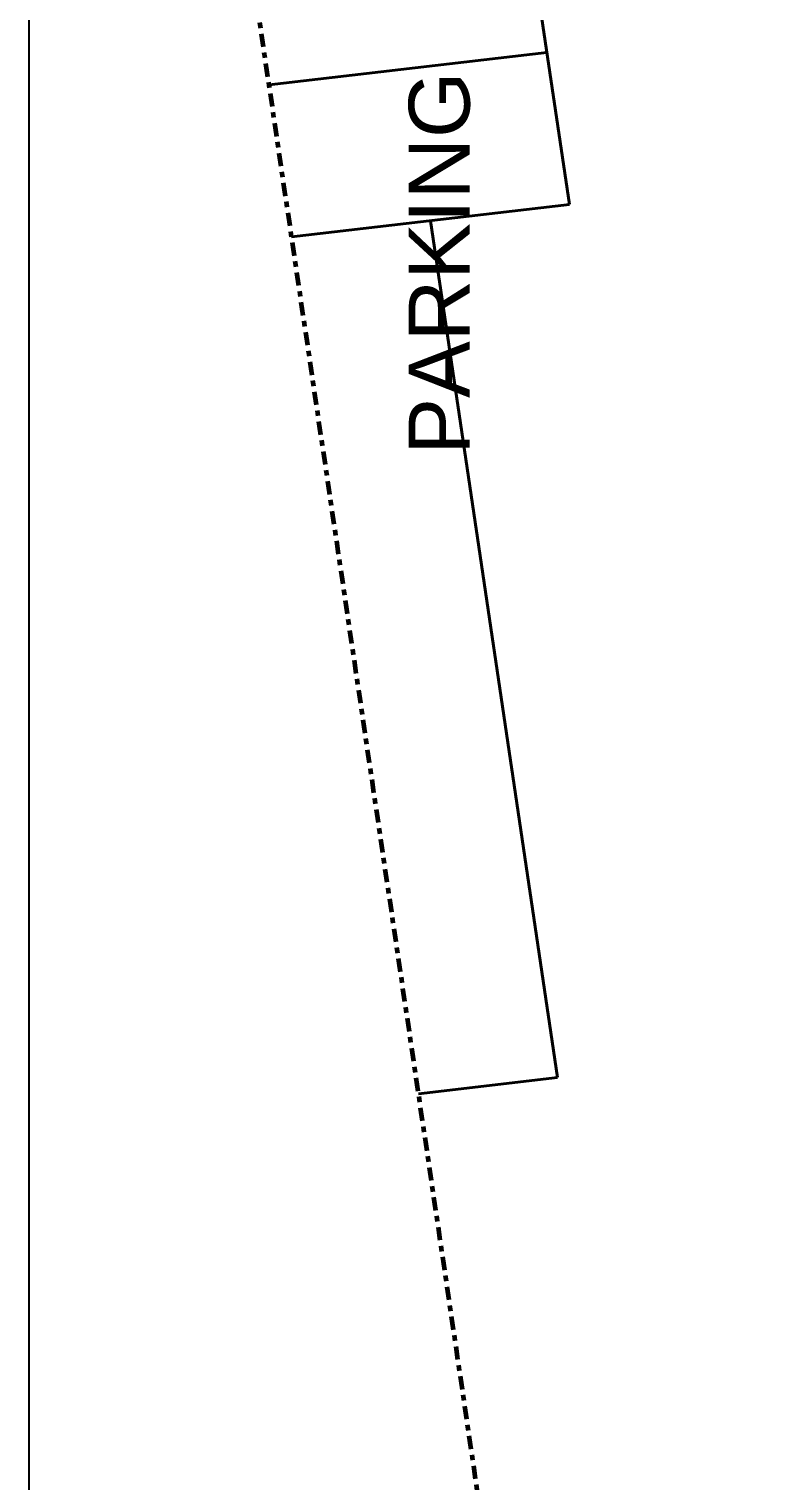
# Model space of a CAD drawing. Header units: metres. Extents: x 9 to 572, y -30 to 1114.
# Drawn here: x 305.68 to 318.81, y 19.4 to 45.4 of the extents above; entities that cross this region are included whole.
import ezdxf

# ---------------------------------------------------------------- set-up
doc = ezdxf.new("R2010")
doc.units = ezdxf.units.M
doc.header["$LTSCALE"] = 0.01
doc.header["$MEASUREMENT"] = 0
doc.linetypes.add('ACAD_ISO04W100', pattern=[30, 24, -3, 0, -3])
doc.layers.add('PARKING', color=92, linetype='Continuous', lineweight=40)
doc.layers.add('SITE BOUNDARY', color=6, linetype='ACAD_ISO04W100', lineweight=60)
doc.layers.add('STAIR', color=231, linetype='Continuous')
doc.layers.add('TEXT', color=141, linetype='Continuous')
doc.styles.get("Standard").update_dxf_attribs({"font": 'arial.ttf'})

msp = doc.modelspace()

# ---------------------------------------------------------------- linework, layer by layer
at = {"layer": 'PARKING'}
for p, q in [((315.35, 42.261), (313.702, 53.395)), ((309.979, 44.399), (314.947, 44.983)), ((310.382, 41.678), (315.35, 42.261)), ((315.137, 26.629), (312.866, 41.969)), ((315.137, 26.629), (312.866, 41.969)), ((312.653, 26.338), (315.137, 26.629))]:
    msp.add_line(p, q, dxfattribs=at)
at = {"layer": 'SITE BOUNDARY'}
msp.add_line((318.814, -15.282), (308.734, 52.811), dxfattribs=at)
at = {"layer": 'STAIR'}
msp.add_line((305.684, -30.238), (305.684, 65.754), dxfattribs=at)

# ---------------------------------------------------------------- texts
at = {"layer": 'TEXT', "insert": (312.477, 37.779), "char_height": 1.0905, "attachment_point": 1, "rotation": 90}
msp.add_mtext_dynamic_manual_height_columns('PARKING', width=0.50668, gutter_width=5.453, heights=[0], dxfattribs=at)

doc.saveas('drawing.dxf')
